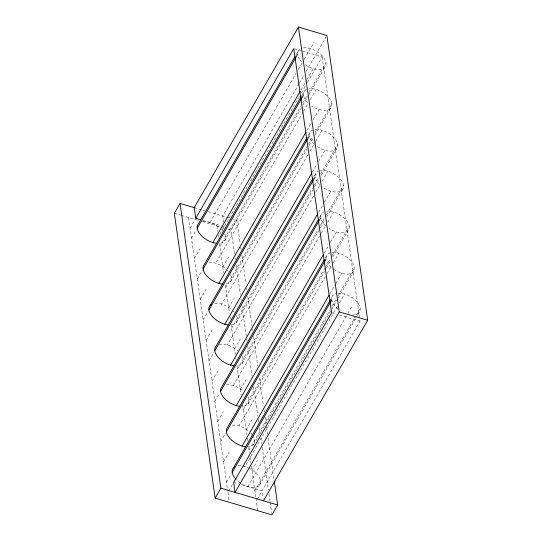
<?xml version="1.0" encoding="UTF-8"?>
<svg xmlns="http://www.w3.org/2000/svg" width="542" height="542" viewBox="0 0 542 542"><rect width="100%" height="100%" fill="white"/><g stroke="black" fill="none" stroke-linecap="round" stroke-linejoin="round"><path stroke-width="0.41" stroke-dasharray="2.71 2.03" d="M190.046 228.209L194.957 219.706M295.824 55.115L298.777 49.999M191.489 238.236L196.394 229.733M209.971 222.484L296.135 73.251M298.249 69.593L302.05 63.008M304.164 59.349L314.191 41.978M194.402 258.561L200.127 248.642M299.015 83.732L222.64 216.007L223.582 222.579M299.435 83.001L304.076 74.959M306.183 71.307L326.013 36.958M301 89.864L306.481 80.365M306.901 79.633L313.229 68.678M299.353 96.469L218.446 236.603L218.209 234.957M301.467 92.811L305.688 85.494M307.375 82.567L322.158 56.964L301.65 50.901M301.67 95.887L304.624 90.771M197.329 279.008L202.241 270.505M219.883 246.63L300.79 106.496M302.903 102.838L306.704 96.252M308.818 92.594L325.993 62.845M224.429 241.163L302.456 106.015M302.876 105.284L308.357 95.792M308.777 95.06L324.807 67.296M234.476 253.575L231.116 230.12L236.84 220.201L233.683 219.273M303.127 112.038L215.818 263.263L215.763 262.87M303.547 111.313L308.188 103.271M310.295 99.62L316.203 89.396M200.249 299.374L205.974 289.448M222.796 266.955L228.521 257.037M306.847 130.636L311.061 123.332M313.168 119.68L319.075 109.45M307.951 136.015L310.478 131.631M203.189 319.868L208.094 311.365M225.729 287.409L307.903 145.073M308.323 144.341L312.971 136.299M315.085 132.641L331.839 103.624A15.698 8.686 30 0 0 309.292 88.637M230.269 281.942L307.036 148.982M309.143 145.331L313.357 138.027M315.044 135.1L330.654 108.075M307.714 155.093L221.678 304.123L221.61 303.676M309.828 151.442L315.308 141.943M315.729 141.211L322.056 130.256M206.129 340.403L211.861 330.485M228.649 307.768L234.374 297.849M312.28 172.227L316.921 164.192M318.608 161.265L324.929 150.31M314.224 176.136L316.338 172.485M209.043 360.721L213.954 352.219M231.583 328.262L312.49 188.128M314.184 185.201L318.825 177.159M320.518 174.233L337.693 144.477M236.129 322.795L312.89 189.842M314.577 186.922L319.218 178.88M321.325 175.229L336.507 148.935M313.574 195.94L227.491 344.712M315.681 192.288L319.902 184.985M322.009 181.333L327.91 171.103M211.976 381.155L217.701 371.236M234.53 348.797L240.255 338.879M318.554 212.349L324.041 202.85M324.462 202.119L330.789 191.163M319.448 217.721L321.989 213.324M214.856 401.283L219.361 393.492M237.443 369.116L318.35 228.981M320.457 225.323L324.685 218.006M326.372 215.079L343.547 185.33M241.983 363.648L318.743 230.689M320.43 227.769L325.071 219.734M326.758 216.814L342.368 189.781M233.345 385.531L319.611 236.116M321.304 233.189L325.952 225.133M327.646 222.2L333.567 211.949M217.748 421.452L223.473 411.534M240.37 389.556L246.095 379.63M324.177 253.243L328.405 245.919M330.518 242.26L336.44 232.003M325.18 258.243L327.293 254.584M220.655 441.703L225.56 433.2M243.256 409.677L325.43 267.348M325.85 266.617L330.498 258.568M332.185 255.641L349.204 226.177A15.698 8.686 30 0 0 326.657 211.19M247.796 404.21L324.34 271.644M326.453 267.978L330.681 260.655M332.795 256.996L348.018 230.628M325.349 276.63L239.11 425.761M327.043 273.703L331.264 266.379M333.377 262.721L338.872 253.209M223.541 461.865L229.273 451.947M246.149 429.847L251.874 419.928M329.915 293.757L335.41 284.245M335.83 283.513L341.745 273.263M330.478 299.787L333.012 295.397M226.475 482.326L231.387 473.823M249.049 450.097L329.956 309.963M332.07 306.305L336.291 298.988M337.978 296.061L354.509 267.436M253.595 444.63L331.352 309.949M331.772 309.218L337.686 298.967M338.113 298.236L353.323 271.888M228.731 490.937L232.823 483.857M337.415 306.454L244.964 466.581L244.903 466.174M339.522 302.795L344.59 294.021M251.942 470.266L257.667 460.341M247.836 486.635L347.056 314.787M347.883 313.357L352.056 306.122M254.875 490.72L355.633 316.203M356.053 315.471L360.227 308.249M259.415 485.253L356.927 316.359M357.354 315.627L359.041 312.7M257.125 499.338L360.023 321.115L359.786 319.441M294.55 48.8L300.864 50.663M194.246 207.613L204.795 210.73M208.04 211.685L229.74 218.108M202.877 220.384L221.014 225.75M221.807 225.987L224.171 226.685M174.321 213.331L180.628 215.194M181.421 215.431L199.063 220.648M202.308 221.61L221.651 227.322M222.437 227.559L224.015 228.026M227.958 229.191L231.116 230.12M331.629 312.714L336.358 314.116M339.516 315.051L360.023 321.115M233.643 482.434L238.372 483.837M241.529 484.772L262.037 490.835L263.107 498.294M322.158 56.964L359.664 318.608M236.84 220.201L240.201 243.656M240.682 247.003L241.163 250.357M241.881 255.384L245.966 283.859M246.563 288.046L246.806 289.726M247.769 296.427L251.969 325.742M252.45 329.089L252.687 330.762M253.527 336.629L257.735 365.945M259.415 377.666L263.493 406.148M264.096 410.335L264.333 412.008M265.058 417.035L266.014 423.736M266.495 427.089L267.579 434.623M268.06 437.977L274.177 480.693M235.072 257.762L235.316 259.435M236.156 265.302L240.357 294.618M240.96 298.805L241.197 300.478M241.922 305.505L246.244 335.661M246.718 339.007L246.962 340.681M247.802 346.548L252.003 375.863M253.568 386.751L257.768 416.066M258.249 419.413L258.609 421.927M259.449 427.794L260.289 433.654M260.892 437.841L261.732 443.708M262.213 447.055L268.331 489.772M268.934 493.958L270.011 501.499M270.133 502.339L271.698 513.227M216.915 225.926L217.742 231.678M219.402 243.29L223.616 272.68M225.377 284.95L229.354 312.687M229.937 316.785L230.289 319.245M231 324.163L235.343 354.488M235.811 357.74L236.041 359.36M236.976 365.864L241.176 395.186M242.565 404.847L246.84 434.711M247.308 437.95L247.769 441.188M248.582 446.859L249.395 452.516M249.97 456.547L250.899 463.003M251.359 466.228L255.831 497.407M255.953 498.247L257.619 509.873M188.514 217.532L227.674 490.686M227.911 492.353L229.219 501.479M248.69 468.003A15.698 8.686 30 0 1 260.174 484.121A15.698 8.686 30 0 1 241.231 483.633M240.546 483.193A15.698 8.686 30 0 1 236.271 479.656M238.053 465.822A15.698 8.686 30 0 1 241.339 465.835M242.755 466.045A15.698 8.686 30 0 1 247.951 467.671M252.674 435.307A15.698 8.686 30 0 1 248.92 446.764M232.233 425.192A15.698 8.686 30 0 1 249.598 431.859M250.702 432.929A15.698 8.686 30 0 1 252.152 434.603M248.128 397.022A15.698 8.686 30 0 1 243.128 406.344M226.441 384.779A15.698 8.686 30 0 1 243.216 390.918M242.315 356.46A15.698 8.686 30 0 1 237.315 365.782M219.185 344.488A15.698 8.686 30 0 1 237.992 350.877M236.454 315.607A15.698 8.686 30 0 1 231.454 324.929M214.767 303.364A15.698 8.686 30 0 1 232.139 310.024M233.243 311.101A15.698 8.686 30 0 1 234.239 312.212M230.601 274.747A15.698 8.686 30 0 1 225.601 284.076M208.914 262.504A15.698 8.686 30 0 1 226.278 269.164M227.383 270.241A15.698 8.686 30 0 1 228.385 271.352M224.754 233.975A15.698 8.686 30 0 1 219.754 243.297M203.067 221.732A15.698 8.686 30 0 1 220.431 228.392M221.542 229.462A15.698 8.686 30 0 1 222.538 230.574M337.68 293.263A15.698 8.686 30 0 1 358.127 303.378A15.698 8.686 30 0 1 352.788 314.922M338.208 309.197A15.698 8.686 30 0 1 336.948 293.378M331.968 252.45A15.698 8.686 30 0 1 350.782 260.553A15.698 8.686 30 0 1 351.209 273.364A15.698 8.686 30 0 1 332.49 268.385M331.284 267.355A15.698 8.686 30 0 1 326.968 261.779M326.04 258.182A15.698 8.686 30 0 1 331.23 252.565M349.204 226.177A15.698 8.686 30 0 1 329.15 228.561M325.979 226.095A15.698 8.686 30 0 1 320.803 217.776M320.735 216.922A15.698 8.686 30 0 1 323.947 211.915M319.563 170.622A15.698 8.686 30 0 1 338.757 177.363A15.698 8.686 30 0 1 340.938 190.919A15.698 8.686 30 0 1 322.172 186.78M319.766 184.727A15.698 8.686 30 0 1 316.006 179.673M315.078 176.075A15.698 8.686 30 0 1 318.296 171.076M315.153 129.497A15.698 8.686 30 0 1 334.136 137.783A15.698 8.686 30 0 1 334.062 150.547A15.698 8.686 30 0 1 315.058 144.924M314.468 144.402A15.698 8.686 30 0 1 309.299 136.083M309.225 135.229A15.698 8.686 30 0 1 312.436 130.222M331.839 103.624A15.698 8.686 30 0 1 311.786 106.008M308.052 103.014A15.698 8.686 30 0 1 306.582 89.362M303.445 47.865A15.698 8.686 30 0 1 322.097 55.779A15.698 8.686 30 0 1 323.005 68.631A15.698 8.686 30 0 1 304.611 64.295M302.206 62.242A15.698 8.686 30 0 1 298.452 57.188M297.524 53.597A15.698 8.686 30 0 1 299.997 48.983"/><path stroke-width="0.81" d="M200.506 219.686L195.777 218.29L194.246 207.613L180.046 203.413L174.321 213.331L215.14 498.112L271.935 514.9L277.66 504.981L274.299 481.526M194.246 207.613L298.459 27.1L326.86 35.494L367.679 320.275L263.466 500.781M195.777 218.29L293.764 48.57L331.629 312.714L233.643 482.434L235.065 492.387L339.285 311.88L298.459 27.1M294.983 56.571L198.399 223.866A15.698 8.686 30 0 0 201.021 235.289A15.698 8.686 30 0 0 216.475 243.29M197.213 228.317L297.592 54.451M212.85 242.545L300.153 91.32M301.25 96.618L204.239 264.638A15.698 8.686 30 0 0 206.868 276.061A15.698 8.686 30 0 0 222.322 284.062M203.06 269.089L303.439 95.223M306 132.099L218.738 283.622M210.1 305.498L307.104 137.478M208.914 309.949L309.299 136.083M311.86 172.959L224.618 324.651M312.964 178.325L215.953 346.352A15.698 8.686 30 0 0 218.582 357.774A15.698 8.686 30 0 0 234.036 365.769M214.767 350.803L315.153 176.936M317.714 213.805L230.458 365.41M318.608 219.185L221.766 386.913A15.698 8.686 30 0 0 224.395 398.336A15.698 8.686 30 0 0 239.849 406.337M220.587 391.365L320.803 217.776M323.33 254.706L236.237 405.701M324.34 259.713L227.559 427.326A15.698 8.686 30 0 0 230.187 438.756A15.698 8.686 30 0 0 245.641 446.75M226.38 431.778L326.115 259.035M329.069 295.221L242.03 446.12M215.14 498.112L220.865 488.186L180.046 203.413M233.385 467.956L330.478 299.787M232.2 472.407L331.826 299.855M339.285 311.88L367.679 320.275M220.865 488.186L277.66 504.981M235.756 479.101A15.698 8.686 30 0 1 234.605 466.94M228.175 324.922A15.698 8.686 30 0 1 211.908 315.993A15.698 8.686 30 0 1 211.312 304.482"/></g></svg>
